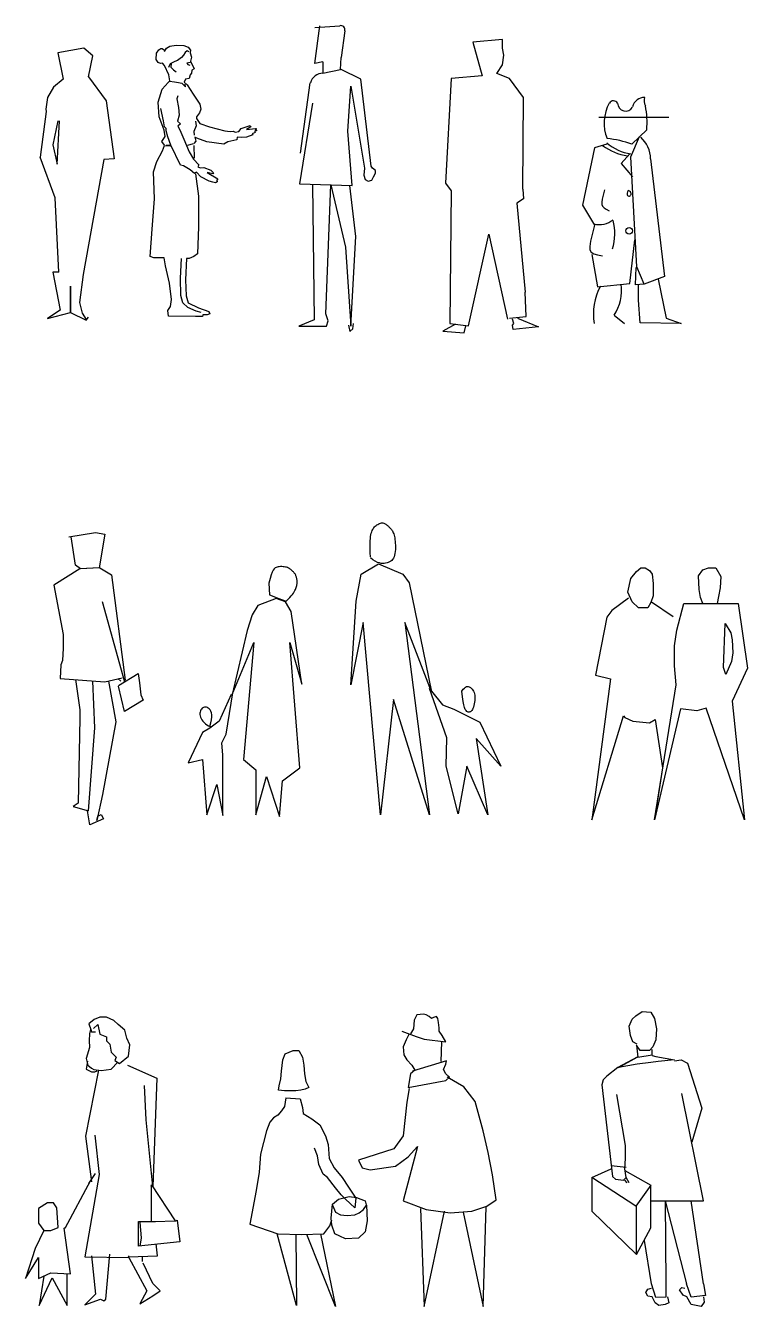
# Model space of a CAD drawing. Extents: x -42728 to 99010, y -18674 to 47645.
# Drawn here: x 70006 to 74388, y -2751 to 5021 of the extents above; entities that cross this region are included whole.
import ezdxf

# ---------------------------------------------------------------- set-up
doc = ezdxf.new("R2010")
doc.units = 0
doc.header["$LTSCALE"] = 100
doc.header["$MEASUREMENT"] = 0
doc.layers.get('0').update_dxf_attribs({"linetype": 'CONTINUOUS'})

# ---------------------------------------------------------------- blocks, each defined once
blk = doc.blocks.new('A$C169B4673')
for p, q in [((1755.9, 7831.8), (1906.9, 7842.5)), ((1755.9, 7613.3), (1786.9, 7842.5)), ((1938, 7810.6), (1915.8, 7650.6)), ((354, 7705.7), (196.5, 7677.6)), ((408, 7658.8), (354, 7705.7)), ((2895.1, 7758.2), (2715.8, 7742.4)), ((2715.8, 7742.4), (2772.6, 7537.8)), ((2895.1, 7705.7), (2895.1, 7758.2)), ((2903.8, 7663.7), (2895.1, 7705.7)), ((196.5, 7677.6), (228.1, 7518.2)), ((381.1, 7532.3), (408, 7658.8)), ((1804.7, 7623.9), (1755.9, 7613.3)), ((1804.7, 7623.9), (1804.7, 7554.6)), ((1911.3, 7576), (1915.8, 7650.6)), ((2895.1, 7606), (2903.8, 7663.7)), ((1804.7, 7554.6), (1911.3, 7576)), ((2035.7, 7517.4), (1915.8, 7576)), ((2860.1, 7553.5), (2895.1, 7606)), ((2938.8, 7521.9), (2860.1, 7553.5)), ((381.1, 7532.3), (489.1, 7387)), ((1724.8, 7496), (1667, 7069.6)), ((1955.8, 7202.9), (1973.6, 7474.7)), ((1973.6, 7474.7), (2057.9, 6979)), ((2097.9, 6989.7), (2035.7, 7517.4)), ((2584.5, 7521.9), (2549.5, 6886.8)), ((2772.6, 7537.8), (2584.5, 7521.9)), ((3022, 7406.5), (2938.8, 7521.9)), ((489.1, 7387), (538.5, 7035.5)), ((3019.1, 6850), (3022, 7406.5)), ((124.5, 7321.4), (88.5, 7044.8)), ((1742.6, 7373.4), (1662.6, 6883)), ((196.5, 7265.1), (165, 7119.8)), ((192.1, 7002.6), (205.5, 7265.1)), ((3479.9, 7286.7), (3582, 7286.7)), ((3582, 7286.7), (3678.6, 7286.7)), ((3678.6, 7286.7), (3802.4, 7286.7)), ((3802.4, 7286.7), (3904.4, 7286.7)), ((1982.4, 6872.4), (1955.8, 7202.9)), ((3675, 7047.6), (3727.5, 7169.5)), ((3771.1, 7211.6), (3681.3, 7123.5)), ((165, 7119.8), (192.1, 7002.6)), ((3454.3, 7102.3), (3380.7, 6753.4)), ((3527.8, 7123.3), (3454.3, 7102.3)), ((475.6, 7030.7), (349.5, 6332.3)), ((538.5, 7035.5), (475.6, 7030.7)), ((3668, 7064.5), (3615.4, 7005.6)), ((3615.4, 7005.6), (3685.5, 6925.8)), ((3710, 6379.3), (3675, 7047.6)), ((3794.1, 7035), (3878.1, 6320.5)), ((2057.9, 6979), (2053.5, 6936.4)), ((2053.5, 6936.4), (2062.4, 6909.7)), ((2106.8, 6979), (2097.9, 6989.7)), ((2102.4, 6904.3), (2111.2, 6925.7)), ((2124.6, 6963), (2106.8, 6979)), ((2111.2, 6925.7), (2124.6, 6947)), ((2124.6, 6947), (2124.6, 6963)), ((1662.6, 6883), (1982.4, 6872.4)), ((1742.6, 6877.7), (1751.4, 6056.9)), ((1822.5, 6094.1), (1853.6, 6877.7)), ((1853.6, 6877.7), (1942.5, 6499.2)), ((2004.6, 6563.2), (1969.1, 6872.4)), ((2062.4, 6909.7), (2080.2, 6899)), ((2080.2, 6899), (2102.4, 6904.3)), ((2549.5, 6886.8), (2584.5, 6839.6)), ((2584.5, 6839.6), (2575.8, 6036.4)), ((3019.1, 6850), (3022, 6792.3)), ((3513.9, 6845.9), (3505.9, 6813.9)), ((3657.5, 6841.7), (3653.4, 6834.1)), ((3666.3, 6838), (3657.5, 6841.7)), ((3022, 6792.3), (2982.6, 6766)), ((2982.6, 6766), (3033.1, 6225.5)), ((3500.5, 6789.6), (3498.1, 6771.3)), ((3498.1, 6771.3), (3499, 6757.6)), ((3505.9, 6813.9), (3500.5, 6789.6)), ((3651.4, 6827.3), (3651.3, 6821.3)), ((3651.3, 6821.3), (3652.6, 6816.3)), ((3653.4, 6834.1), (3651.4, 6827.3)), ((3652.6, 6816.3), (3655.1, 6812.5)), ((3655.1, 6812.5), (3658.5, 6809.9)), ((3658.5, 6809.9), (3662.3, 6808.8)), ((3662.3, 6808.8), (3666.2, 6809.1)), ((3666.2, 6809.1), (3670, 6811.1)), ((3672.1, 6833.5), (3666.3, 6838)), ((3670, 6811.1), (3673.2, 6814.4)), ((3675.3, 6828.5), (3672.1, 6833.5)), ((3673.2, 6814.4), (3675.5, 6818.6)), ((3676.3, 6823.5), (3675.3, 6828.5)), ((3675.5, 6818.6), (3676.3, 6823.5)), ((3380.7, 6753.4), (3454.3, 6631.5)), ((3499, 6757.6), (3503.4, 6747.1)), ((3503.4, 6747.1), (3511.9, 6738.3)), ((3511.9, 6738.3), (3524.6, 6729.7)), ((3524.6, 6729.7), (3541.9, 6719.8)), ((3454.3, 6631.5), (3439.4, 6576)), ((1973.6, 6019.5), (2004.6, 6563.2)), ((2689.5, 6020.7), (2812, 6577.1)), ((2812, 6577.1), (2925.7, 6062.7)), ((3429.4, 6534.1), (3424.9, 6503.6)), ((3439.4, 6576), (3429.4, 6534.1)), ((3668, 6278.5), (3699.5, 6543.3)), ((1942.5, 6499.2), (1973.6, 6019.5)), ((3424.9, 6503.6), (3426.3, 6482.3)), ((3426.3, 6482.3), (3434.2, 6468.2)), ((3434.2, 6468.2), (3449.4, 6458.9)), ((3436.8, 6455), (3471.8, 6257.5)), ((3449.4, 6458.9), (3472.2, 6452.5)), ((3472.2, 6452.5), (3503.4, 6446.6)), ((3703, 6270.1), (3706.5, 6375.2)), ((3755.5, 6274.3), (3710, 6379.3)), ((165, 6346.4), (210, 6116.6)), ((201, 6346.4), (165, 6346.4)), ((349.5, 6332.3), (327, 6163.5)), ((3878.1, 6320.5), (3755.5, 6274.3)), ((3839.6, 6303.7), (3888.6, 6068.3)), ((273, 6262), (273, 6102.6)), ((273, 6102.6), (273, 6262)), ((3039.5, 6078.4), (3033.1, 6225.5)), ((3471.8, 6257.5), (3668, 6278.5)), ((3755.5, 6274.3), (3703, 6270.1)), ((3720.5, 6177.6), (3720.5, 6270.1)), ((3731, 6038.9), (3720.5, 6177.6)), ((210, 6116.6), (133.6, 6065.1)), ((133.6, 6065.1), (273, 6102.6)), ((273, 6102.6), (367.6, 6055.7)), ((367.6, 6055.7), (381.1, 6074.5)), ((1835.9, 6051.5), (1822.5, 6094.1)), ((2938.8, 6067.9), (3039.5, 6078.4)), ((2965.1, 6036.4), (2956.4, 6062.7)), ((2987, 6067.9), (3113.9, 6015.4)), ((3573.4, 6085.1), (3636.4, 6034.7)), ((3888.6, 6068.3), (3979.7, 6034.7)), ((1751.4, 6056.9), (1658.1, 6019.5)), ((1658.1, 6019.5), (1827, 6019.5)), ((1827, 6019.5), (1835.9, 6051.5)), ((1960.2, 6024.9), (1969.1, 5987.6)), ((1969.1, 5987.6), (1986.9, 6003.5)), ((1986.9, 6003.5), (1991.3, 6035.6)), ((2610.8, 6031.2), (2532.1, 5989.1)), ((2532.1, 5989.1), (2663.2, 5978.7)), ((2575.8, 6036.4), (2689.5, 6020.7)), ((2663.2, 5978.7), (2672, 6020.7)), ((2956.4, 6025.9), (2965.1, 6036.4)), ((2960.7, 5999.6), (2956.4, 6025.9)), ((3113.9, 6015.4), (2960.7, 5999.6)), ((3979.7, 6034.7), (3731, 6038.9)), ((2138.4, 4816.7), (2143.8, 4819.6)), ((2143.8, 4819.6), (2149.2, 4822)), ((2149.2, 4822), (2154.5, 4823.9)), ((2154.5, 4823.9), (2159.8, 4825)), ((2159.8, 4825), (2164.8, 4825.4)), ((2164.8, 4825.4), (2169.6, 4825)), ((2169.6, 4825), (2174.1, 4823.9)), ((2174.1, 4823.9), (2178.5, 4822.2)), ((2178.5, 4822.2), (2182.7, 4819.9)), ((2182.7, 4819.9), (2186.7, 4817.3)), ((262.8, 4741.8), (424.7, 4768.1)), ((302.2, 4568.7), (275.9, 4741.8)), ((424.7, 4768.1), (481.5, 4757.6)), ((481.5, 4757.6), (446.5, 4552.8)), ((2093.2, 4730.6), (2094.7, 4742.6)), ((2094.7, 4742.6), (2096.6, 4753.2)), ((2096.6, 4753.2), (2098.8, 4762.7)), ((2098.8, 4762.7), (2101.3, 4771)), ((2101.3, 4771), (2104.2, 4778.4)), ((2104.2, 4778.4), (2107.3, 4785)), ((2107.3, 4785), (2110.8, 4790.9)), ((2110.8, 4790.9), (2114.6, 4796.1)), ((2114.6, 4796.1), (2118.8, 4800.9)), ((2118.8, 4800.9), (2123.2, 4805.3)), ((2123.2, 4805.3), (2128.1, 4809.4)), ((2128.1, 4809.4), (2133.1, 4813.2)), ((2133.1, 4813.2), (2138.4, 4816.7)), ((2186.7, 4817.3), (2190.6, 4814.3)), ((2190.6, 4814.3), (2194.5, 4811.2)), ((2194.5, 4811.2), (2198.3, 4807.9)), ((2198.3, 4807.9), (2202.2, 4804.6)), ((2202.2, 4804.6), (2206, 4801.3)), ((2206, 4801.3), (2209.7, 4797.8)), ((2209.7, 4797.8), (2213.4, 4794.1)), ((2213.4, 4794.1), (2216.9, 4790.2)), ((2216.9, 4790.2), (2220.4, 4786)), ((2220.4, 4786), (2223.7, 4781.4)), ((2223.7, 4781.4), (2226.8, 4776.4)), ((2226.8, 4776.4), (2229.7, 4770.9)), ((2229.7, 4770.9), (2232.4, 4764.9)), ((2232.4, 4764.9), (2234.8, 4758.2)), ((2234.8, 4758.2), (2237.1, 4750.8)), ((2237.1, 4750.8), (2239.1, 4742.7)), ((2239.1, 4742.7), (2240.8, 4733.9)), ((2091, 4684.4), (2091.3, 4701.7)), ((2091.2, 4664.9), (2091, 4684.4)), ((2092, 4643.2), (2091.2, 4664.9)), ((2091.3, 4701.7), (2092, 4717)), ((2092, 4717), (2093.2, 4730.6)), ((2240.8, 4733.9), (2242.3, 4724.1)), ((2242.3, 4724.1), (2243.5, 4713.4)), ((2243.5, 4713.4), (2244.5, 4701.8)), ((2244.9, 4664.2), (2244, 4651.8)), ((2244.5, 4701.8), (2245.1, 4689.6)), ((2245.2, 4676.9), (2244.9, 4664.2)), ((2245.1, 4689.6), (2245.2, 4676.9)), ((2093.3, 4618.9), (2092, 4643.2)), ((2108.9, 4601.6), (2093.3, 4613.7)), ((2123.1, 4592.5), (2108.9, 4601.6)), ((2135.9, 4586.1), (2123.1, 4592.5)), ((2147.6, 4582.1), (2135.9, 4586.1)), ((2209.5, 4588.7), (2202.1, 4585.6)), ((2216.4, 4592.6), (2209.5, 4588.7)), ((2222.6, 4597.4), (2216.4, 4592.6)), ((2228.2, 4603.3), (2222.6, 4597.4)), ((2233, 4610.5), (2228.2, 4603.3)), ((2237, 4618.9), (2233, 4610.5)), ((2240.1, 4628.8), (2237, 4618.9)), ((2242.4, 4639.9), (2240.1, 4628.8)), ((2244, 4651.8), (2242.4, 4639.9)), ((328.5, 4547.6), (171, 4447.9)), ((332.8, 4547.6), (302.2, 4568.7)), ((450.9, 4552.8), (328.5, 4547.6)), ((446.5, 4552.8), (332.8, 4547.6)), ((450.9, 4552.8), (520.9, 4510.8)), ((520.9, 4510.8), (604, 3870.5)), ((1491.6, 4510.8), (1484.9, 4488.7)), ((1497.7, 4527.3), (1491.6, 4510.8)), ((1503.4, 4539.2), (1497.7, 4527.3)), ((1509, 4547.3), (1503.4, 4539.2)), ((1514.5, 4552.4), (1509, 4547.3)), ((1520.3, 4555.5), (1514.5, 4552.4)), ((1526.5, 4557.3), (1520.3, 4555.5)), ((1533.2, 4558.6), (1526.5, 4557.3)), ((1540.3, 4559.5), (1533.2, 4558.6)), ((1547.7, 4560), (1540.3, 4559.5)), ((1555.3, 4560), (1547.7, 4560)), ((1562.9, 4559.7), (1555.3, 4560)), ((1570.4, 4558.9), (1562.9, 4559.7)), ((1577.6, 4557.7), (1570.4, 4558.9)), ((1584.4, 4556), (1577.6, 4557.7)), ((1590.7, 4553.8), (1584.4, 4556)), ((1596.5, 4551.1), (1590.7, 4553.8)), ((1601.8, 4548.2), (1596.5, 4551.1)), ((1606.7, 4545), (1601.8, 4548.2)), ((1611.1, 4541.7), (1606.7, 4545)), ((1615.2, 4538.2), (1611.1, 4541.7)), ((1618.9, 4534.8), (1615.2, 4538.2)), ((1622.3, 4531.5), (1618.9, 4534.8)), ((1625.5, 4528.3), (1622.3, 4531.5)), ((1628.4, 4525.1), (1625.5, 4528.3)), ((1631, 4522.1), (1628.4, 4525.1)), ((1633.5, 4519), (1631, 4522.1)), ((1635.7, 4515.8), (1633.5, 4519)), ((1637.7, 4512.5), (1635.7, 4515.8)), ((1639.6, 4509), (1637.7, 4512.5)), ((1641.3, 4505.2), (1639.6, 4509)), ((2005.9, 4351.3), (2036.4, 4513.9)), ((2036.4, 4513.9), (2141.5, 4576.9)), ((2141.5, 4576.9), (2290.2, 4513.9)), ((2158.2, 4579.9), (2147.6, 4582.1)), ((2168.1, 4579.4), (2158.2, 4579.9)), ((2177.3, 4579.9), (2168.1, 4579.4)), ((2185.9, 4581.3), (2177.3, 4579.9)), ((2194.2, 4583.2), (2185.9, 4581.3)), ((2202.1, 4585.6), (2194.2, 4583.2)), ((2290.2, 4513.9), (2329.6, 4461.5)), ((3673.5, 4488.8), (3708.4, 4530.8)), ((3708.4, 4530.8), (3734.7, 4551.8)), ((3734.7, 4551.8), (3761, 4551.8)), ((3761, 4551.8), (3787.2, 4536)), ((3787.2, 4536), (3804.7, 4515.1)), ((3804.7, 4515.1), (3809.1, 4457.3)), ((4084.6, 4504.5), (4110.9, 4541.2)), ((4110.9, 4541.2), (4145.9, 4551.8)), ((4145.9, 4551.8), (4189.7, 4551.8)), ((4189.7, 4551.8), (4220.3, 4499.2)), ((171, 4447.9), (227.8, 4148.7)), ((1484.9, 4488.7), (1477.5, 4460.2)), ((1477.5, 4460.2), (1480.9, 4387.9)), ((1640.5, 4427.6), (1642.8, 4433.7)), ((1642.9, 4501.1), (1641.3, 4505.2)), ((1642.8, 4433.7), (1644.7, 4439.6)), ((1644.3, 4496.7), (1642.9, 4501.1)), ((1645.6, 4492.1), (1644.3, 4496.7)), ((1644.7, 4439.6), (1646.2, 4445.3)), ((1646.6, 4487.3), (1645.6, 4492.1)), ((1646.2, 4445.3), (1647.3, 4450.8)), ((1647.5, 4482.3), (1646.6, 4487.3)), ((1647.3, 4450.8), (1648, 4456.1)), ((1648.1, 4477.1), (1647.5, 4482.3)), ((1648, 4456.1), (1648.5, 4461.4)), ((1648.5, 4471.9), (1648.1, 4477.1)), ((1648.6, 4466.7), (1648.5, 4471.9)), ((1648.5, 4461.4), (1648.6, 4466.7)), ((2329.6, 4461.5), (2465.2, 3800)), ((3656, 4404.7), (3673.5, 4488.8)), ((3809.1, 4457.3), (3809.1, 4383.8)), ((4089.1, 4420.6), (4084.6, 4504.5)), ((4215.9, 4431), (4207.2, 4378.6)), ((4220.3, 4499.2), (4215.9, 4431)), ((1520.3, 4367), (1410.9, 4325)), ((1480.9, 4387.9), (1537.8, 4367)), ((1577.1, 4345.9), (1520.3, 4367)), ((1537.8, 4367), (1581.5, 4351.3)), ((1581.5, 4351.3), (1593.6, 4362.6)), ((1593.6, 4362.6), (1603.9, 4373)), ((1603.9, 4373), (1612.6, 4382.6)), ((1612.6, 4382.6), (1619.7, 4391.5)), ((1619.7, 4391.5), (1625.6, 4399.7)), ((1625.6, 4399.7), (1630.5, 4407.3)), ((1630.5, 4407.3), (1634.4, 4414.5)), ((1634.4, 4414.5), (1637.7, 4421.2)), ((1637.7, 4421.2), (1640.5, 4427.6)), ((3660.3, 4368.1), (3559.7, 4294.5)), ((3682.2, 4347), (3656, 4404.7)), ((3809.1, 4383.8), (3796, 4341.8)), ((4097.8, 4373.3), (4089.1, 4420.6)), ((4110.9, 4336.5), (4097.8, 4373.3)), ((4207.2, 4378.6), (4198.4, 4336.5)), ((464, 4348.1), (599.6, 3860)), ((1410.9, 4325), (1375.9, 4267.2)), ((1612.1, 4288.2), (1577.1, 4345.9)), ((1677.8, 3847.3), (1612.1, 4288.2)), ((1975.2, 3842), (2005.9, 4351.3)), ((3559.7, 4294.5), (3529.1, 4252.5)), ((3721.6, 4310.3), (3682.2, 4347)), ((3778.4, 4310.3), (3721.6, 4310.3)), ((3796, 4341.8), (3778.4, 4310.3)), ((3800.3, 4347), (3931.6, 4257.8)), ((3953.5, 4173.9), (3997.2, 4336.5)), ((3997.2, 4336.5), (4325.2, 4336.5)), ((4325.2, 4336.5), (4382.1, 3942.9)), ((1375.9, 4267.2), (1345.3, 4172.8)), ((2049.6, 4220), (1975.2, 3842)), ((2154.6, 3054.6), (2049.6, 4220)), ((2303.3, 4220), (2452.1, 3054.6)), ((2465.2, 3800), (2303.3, 4220)), ((3529.1, 4252.5), (3459.1, 3900.9)), ((4237.8, 3948.1), (4246.6, 4215.8)), ((4246.6, 4215.8), (4281.6, 4158)), ((227.8, 4148.7), (227.8, 4064.7)), ((1345.3, 4172.8), (1253.5, 3784.3)), ((3940.3, 4079.4), (3953.5, 4173.9)), ((4281.6, 4158), (4290.2, 4116)), ((227.8, 4064.7), (223.4, 3991.1)), ((1253.5, 3784.3), (1384.7, 4099.2)), ((1384.7, 4099.2), (1323.4, 3390.5)), ((1664.7, 3338.1), (1603.4, 4099.2)), ((1603.4, 4099.2), (1677.8, 3847.3)), ((3940.3, 3958.6), (3940.3, 4079.4)), ((4290.2, 4116), (4294.7, 4037.4)), ((214.7, 3965), (210.3, 3880.9)), ((223.4, 3991.1), (214.7, 3965)), ((4285.9, 3984.9), (4250.9, 3906.1)), ((4294.7, 4037.4), (4285.9, 3984.9)), ((481.5, 3860), (586.5, 3886.2)), ((564.6, 3838.9), (682.8, 3912.5)), ((682.8, 3912.5), (691.5, 3854.7)), ((3459.1, 3900.9), (3551, 3879.8)), ((3949, 3843.1), (3940.3, 3958.6)), ((4250.9, 3906.1), (4237.8, 3948.1)), ((4382.1, 3942.9), (4290.2, 3743.4)), ((210.3, 3880.9), (481.5, 3860)), ((302.2, 3875.7), (328.5, 3692)), ((420.3, 3581.8), (407.2, 3865.2)), ((503.4, 3865.2), (547.2, 3618.5)), ((560.3, 3880.9), (577.7, 3865.2)), ((599.6, 3681.5), (564.6, 3833.7)), ((691.5, 3854.7), (700.2, 3781.2)), ((2557, 3521.8), (2452.1, 3821)), ((2648.9, 3805.3), (2656.7, 3815.7)), ((2656.7, 3815.7), (2663.8, 3823.4)), ((2663.8, 3823.4), (2670.3, 3828.7)), ((2670.3, 3828.7), (2676.2, 3831.9)), ((2676.2, 3831.9), (2681.8, 3833.2)), ((2681.8, 3833.2), (2687, 3833)), ((2687, 3833), (2692.1, 3831.4)), ((2692.1, 3831.4), (2697, 3828.9)), ((2697, 3828.9), (2701.9, 3825.6)), ((2701.9, 3825.6), (2706.7, 3821.5)), ((2706.7, 3821.5), (2711.3, 3816.6)), ((2711.3, 3816.6), (2715.5, 3811)), ((2715.5, 3811), (2719.3, 3804.5)), ((3551, 3879.8), (3437.3, 3024.2)), ((3817.8, 3024.2), (3949, 3843.1)), ((713.3, 3749.7), (599.6, 3681.5)), ((700.2, 3781.2), (713.3, 3749.7)), ((1249, 3784.3), (1174.7, 3621.5)), ((1218.5, 3542.9), (1257.8, 3794.8)), ((2233.4, 3752.8), (2154.6, 3054.6)), ((2452.1, 3054.6), (2233.4, 3752.8)), ((2465.2, 3805.3), (2530.8, 3721.3)), ((2652.4, 3770), (2648.9, 3805.3)), ((2656.2, 3742.1), (2652.4, 3770)), ((2660.3, 3720.7), (2656.2, 3742.1)), ((2719.3, 3804.5), (2722.5, 3797.2)), ((2722.5, 3797.2), (2725.1, 3789)), ((2726.1, 3737.7), (2724.2, 3727.1)), ((2725.1, 3789), (2726.9, 3779.9)), ((2727.4, 3748.6), (2726.1, 3737.7)), ((2726.9, 3779.9), (2727.8, 3770)), ((2728, 3759.5), (2727.4, 3748.6)), ((2727.8, 3770), (2728, 3759.5)), ((4290.2, 3743.4), (4364.6, 3024.2)), ((328.5, 3692), (328.5, 3639.5)), ((1059.1, 3677.8), (1058.1, 3670.5)), ((1058.1, 3670.5), (1058.2, 3662.8)), ((1058.2, 3662.8), (1059.3, 3654.8)), ((1060.9, 3684.5), (1059.1, 3677.8)), ((1059.3, 3654.8), (1061.7, 3646.5)), ((1063.6, 3690.6), (1060.9, 3684.5)), ((1067.1, 3695.9), (1063.6, 3690.6)), ((1071.2, 3700.3), (1067.1, 3695.9)), ((1075.8, 3703.7), (1071.2, 3700.3)), ((1080.9, 3706.2), (1075.8, 3703.7)), ((1086.3, 3707.5), (1080.9, 3706.2)), ((1091.9, 3707.7), (1086.3, 3707.5)), ((1097.7, 3706.7), (1091.9, 3707.7)), ((1103.4, 3704.6), (1097.7, 3706.7)), ((1109.1, 3701.1), (1103.4, 3704.6)), ((1114.6, 3696.4), (1109.1, 3701.1)), ((1119.7, 3690.3), (1114.6, 3696.4)), ((1124.2, 3682.5), (1119.7, 3690.3)), ((1127.6, 3673), (1124.2, 3682.5)), ((1129.7, 3661.4), (1127.6, 3673)), ((1130.2, 3647.6), (1129.7, 3661.4)), ((2530.8, 3721.3), (2600.8, 3695.1)), ((2600.8, 3695.1), (2758.3, 3616.3)), ((2664.7, 3704.9), (2660.3, 3720.7)), ((2669.2, 3693.8), (2664.7, 3704.9)), ((2673.8, 3686.4), (2669.2, 3693.8)), ((2678.5, 3681.9), (2673.8, 3686.4)), ((2683.2, 3679.3), (2678.5, 3681.9)), ((2687.8, 3677.8), (2683.2, 3679.3)), ((2692.3, 3677.4), (2687.8, 3677.8)), ((2696.7, 3678.1), (2692.3, 3677.4)), ((2700.9, 3679.9), (2696.7, 3678.1)), ((2705, 3682.8), (2700.9, 3679.9)), ((2708.9, 3687.1), (2705, 3682.8)), ((2712.5, 3692.6), (2708.9, 3687.1)), ((2716, 3699.4), (2712.5, 3692.6)), ((2719.1, 3707.6), (2716, 3699.4)), ((2721.9, 3716.9), (2719.1, 3707.6)), ((2724.2, 3727.1), (2721.9, 3716.9)), ((3437.3, 3024.2), (3629.7, 3654.2)), ((3629.7, 3654.2), (3638.5, 3643.6)), ((3975.3, 3696.1), (3817.8, 3024.2)), ((4076, 3685.6), (3975.3, 3696.1)), ((4132.8, 3701.4), (4076, 3685.6)), ((4364.6, 3024.2), (4132.8, 3701.4)), ((328.5, 3639.5), (319.7, 3125)), ((380.9, 3077.8), (420.3, 3581.8)), ((547.2, 3618.5), (465.9, 3177.1)), ((1061.7, 3646.5), (1065.3, 3638.1)), ((1065.3, 3638.1), (1070.2, 3629.7)), ((1070.2, 3629.7), (1076.3, 3621.6)), ((1117.9, 3579.5), (1074.1, 3553.3)), ((1076.3, 3621.6), (1083.5, 3613.9)), ((1083.5, 3613.9), (1091.7, 3606.7)), ((1091.7, 3606.7), (1100.9, 3600.2)), ((1100.9, 3600.2), (1111.1, 3594.6)), ((1111.1, 3594.6), (1122.2, 3590.1)), ((1174.7, 3621.5), (1117.9, 3579.5)), ((1117.9, 3590.1), (1124.6, 3612.1)), ((1124.6, 3612.1), (1128.6, 3631.2)), ((1128.6, 3631.2), (1130.2, 3647.6)), ((2758.3, 3616.3), (2885.1, 3348.6)), ((3638.5, 3643.6), (3686.6, 3622.6)), ((3686.6, 3622.6), (3787.2, 3612.2)), ((3787.2, 3612.2), (3822.2, 3633.1)), ((3822.2, 3633.1), (3865.9, 3339.2)), ((1074.1, 3553.3), (986.6, 3369.6)), ((1192.2, 3490.3), (1218.5, 3542.9)), ((2552.7, 3348.6), (2557, 3521.8)), ((2885.1, 3348.6), (2736.4, 3516.6)), ((2736.4, 3516.6), (2806.4, 3054.6)), ((1196.6, 3416.8), (1192.2, 3490.3)), ((986.6, 3369.6), (1074.1, 3390.5)), ((1074.1, 3390.5), (1100.3, 3054.6)), ((1196.6, 3049.4), (1196.6, 3416.8)), ((1323.4, 3390.5), (1397.8, 3327.6)), ((2627, 3059.8), (2552.7, 3348.6)), ((2679.5, 3348.6), (2627, 3059.8)), ((2806.4, 3054.6), (2679.5, 3348.6)), ((1397.8, 3327.6), (1397.8, 3054.6)), ((1397.8, 3054.6), (1463.4, 3285.6)), ((1463.4, 3285.6), (1542.2, 3044.1)), ((1559.7, 3259.4), (1664.7, 3338.1)), ((3865.9, 3339.2), (3817.8, 3024.2)), ((1100.3, 3054.6), (1161.6, 3238.3)), ((1161.6, 3238.3), (1196.6, 3049.4)), ((1542.2, 3044.1), (1559.7, 3259.4)), ((319.7, 3125), (289, 3104.1)), ((465.9, 3177.1), (433.4, 3020.1)), ((289, 3104.1), (380.9, 3077.8)), ((389.7, 2993.8), (376.6, 3077.8)), ((433.4, 3020.1), (437.8, 3046.3)), ((437.8, 3046.3), (459.6, 3056.8)), ((459.6, 3056.8), (472.8, 3030.5)), ((472.8, 3030.5), (389.7, 2993.8)), ((417.1, 1811.1), (383.9, 1786.3)), ((449.8, 1826.1), (417.1, 1811.1)), ((491.3, 1826.1), (449.8, 1826.1)), ((536.5, 1806.6), (491.3, 1826.1)), ((561.6, 1781.8), (536.5, 1806.6)), ((2358.4, 1808.4), (2354, 1756)), ((2375.9, 1840), (2358.4, 1808.4)), ((2415.3, 1845.2), (2375.9, 1840)), ((2432.8, 1840), (2415.3, 1845.2)), ((2450.3, 1829.4), (2432.8, 1840)), ((2463.4, 1818.9), (2450.3, 1829.4)), ((2476.5, 1824.2), (2463.4, 1818.9)), ((2494, 1829.4), (2476.5, 1824.2)), ((2502.8, 1818.9), (2494, 1829.4)), ((2507.2, 1792.7), (2502.8, 1818.9)), ((2511.5, 1761.2), (2507.2, 1792.7)), ((3664.6, 1771.6), (3682, 1813.6)), ((3682, 1813.6), (3703.9, 1834.6)), ((3703.9, 1834.6), (3743.3, 1860.9)), ((3743.3, 1860.9), (3795.8, 1855.7)), ((3795.8, 1855.7), (3817.7, 1818.9)), ((3817.7, 1818.9), (3830.8, 1755.9)), ((383.9, 1786.3), (396.4, 1751.8)), ((388.8, 1724.4), (386, 1684.6)), ((394.2, 1751.8), (388.8, 1724.4)), ((396.4, 1751.8), (400.2, 1737.4)), ((400.2, 1737.4), (425.3, 1737.4)), ((412.8, 1757), (437.8, 1781.8)), ((437.8, 1781.8), (449.8, 1722.4)), ((449.8, 1722.4), (491.3, 1707.4)), ((603.1, 1747.2), (561.6, 1781.8)), ((615, 1697.6), (603.1, 1747.2)), ((2284, 1740.1), (2371.6, 1708.7)), ((2327.8, 1724.4), (2310.3, 1687.7)), ((2354, 1756), (2336.6, 1724.4)), ((2511.5, 1740.1), (2511.5, 1761.2)), ((2529, 1713.9), (2511.5, 1740.1)), ((2550.9, 1677.2), (2529, 1713.9)), ((3673.4, 1713.9), (3664.6, 1771.6)), ((3686.5, 1677.1), (3673.4, 1713.9)), ((3830.8, 1755.9), (3826.4, 1687.6)), ((387.1, 1641.5), (368.6, 1574.9)), ((386, 1684.6), (387.1, 1641.5)), ((491.3, 1707.4), (491.3, 1682.6)), ((491.3, 1682.6), (512, 1663)), ((512, 1663), (520.2, 1613.4)), ((632, 1657.8), (615, 1697.6)), ((623.8, 1588.6), (632, 1657.8)), ((2310.3, 1687.7), (2292.8, 1645.7)), ((2292.8, 1645.7), (2297.2, 1598.4)), ((2371.6, 1708.7), (2419.7, 1692.9)), ((2419.7, 1692.9), (2550.9, 1677.2)), ((2524.6, 1677.2), (2520.3, 1556.5)), ((3712.7, 1661.4), (3686.5, 1677.1)), ((3730.2, 1624.7), (3708.3, 1656.2)), ((3708.3, 1656.2), (3717, 1582.7)), ((3809, 1645.7), (3787.1, 1624.7)), ((3826.4, 1687.6), (3809, 1645.7)), ((375.7, 1559.3), (367.5, 1509.7)), ((368.6, 1574.9), (376.8, 1535.1)), ((520.2, 1613.4), (549.1, 1584.1)), ((549.1, 1584.1), (540.9, 1563.8)), ((540.9, 1563.8), (569.8, 1544.3)), ((569.8, 1544.3), (623.8, 1588.6)), ((1553.5, 1498.7), (1562.3, 1567)), ((1562.3, 1567), (1575.4, 1603.7)), ((1575.4, 1603.7), (1623.5, 1624.7)), ((1623.5, 1624.7), (1658.5, 1624.7)), ((1658.5, 1624.7), (1680.4, 1582.7)), ((1680.4, 1582.7), (1689.1, 1535.4)), ((2297.2, 1598.4), (2314.7, 1567)), ((2314.7, 1567), (2345.3, 1535.4)), ((2555.3, 1561.7), (2349.7, 1498.7)), ((2550.9, 1540.7), (2555.3, 1561.7)), ((3712.7, 1582.7), (3594.6, 1519.7)), ((3599, 1519.7), (3712.7, 1582.7)), ((3717, 1582.7), (3804.5, 1598.4)), ((3787.1, 1624.7), (3730.2, 1624.7)), ((3839.5, 1556.5), (3795.8, 1551.2)), ((3804.5, 1598.4), (3804.5, 1629.9)), ((3804.5, 1593.1), (3826.4, 1587.9)), ((3826.4, 1587.9), (3940.2, 1566.9)), ((3940.2, 1566.9), (3839.5, 1556.5)), ((3940.2, 1561.7), (3979.6, 1566.9)), ((3979.6, 1566.9), (4018.9, 1545.9)), ((441.7, 1504.5), (363.1, 1104.5)), ((367.5, 1509.7), (388.2, 1499.9)), ((376.8, 1535.1), (399.1, 1516.2)), ((388.2, 1499.9), (400.2, 1494.7)), ((399.1, 1516.2), (413.3, 1507.7)), ((400.2, 1494.7), (420.9, 1494.7)), ((413.3, 1507.7), (458.6, 1501.9)), ((420.9, 1494.7), (433.5, 1499.9)), ((458.6, 1501.9), (519.6, 1510.3)), ((519.6, 1510.3), (560, 1552.1)), ((619.4, 1534.5), (797.2, 1455.5)), ((1549.2, 1451.4), (1553.5, 1498.7)), ((1689.1, 1535.4), (1693.5, 1483)), ((1693.5, 1483), (1702.2, 1435.7)), ((2336.6, 1483), (2323.4, 1398.9)), ((2362.8, 1503.9), (2336.6, 1483)), ((2345.3, 1535.4), (2362.8, 1503.9)), ((2537.7, 1509.3), (2550.9, 1540.7)), ((2550.9, 1483), (2537.7, 1509.3)), ((2572.7, 1462), (2550.9, 1483)), ((3594.6, 1519.7), (3529, 1467.2)), ((3712.7, 1540.7), (3599, 1519.7)), ((3795.8, 1551.2), (3712.7, 1540.7)), ((4018.9, 1545.9), (4106.4, 1273)), ((731.2, 1203), (722.5, 1410.5)), ((797.2, 1455.5), (772.1, 797.8)), ((1536, 1383.2), (1540.4, 1409.5)), ((1540.4, 1409.5), (1549.2, 1451.4)), ((1702.2, 1435.7), (1719.8, 1398.9)), ((2323.4, 1398.9), (2550.9, 1441)), ((2550.9, 1441), (2572.7, 1462)), ((2660.2, 1404.2), (2559.6, 1462)), ((2730.2, 1315), (2660.2, 1404.2)), ((3507.1, 1446.2), (3498.3, 1414.7)), ((3498.3, 1414.7), (3564, 858.3)), ((3529, 1467.2), (3507.1, 1446.2)), ((1571, 1378), (1536, 1383.2)), ((1641, 1378), (1571, 1378)), ((1579.7, 1336), (1571, 1283.5)), ((1579.7, 1336), (1667.3, 1330.8)), ((1671.6, 1383.2), (1641, 1378)), ((1667.3, 1330.8), (1680.4, 1278.3)), ((1697.9, 1388.5), (1671.6, 1383.2)), ((1719.8, 1398.9), (1697.9, 1388.5)), ((2327.8, 1393.7), (2314.7, 1309.7)), ((3642.7, 1047.2), (3590.2, 1356.9)), ((4115.1, 711.3), (3983.9, 1362.2)), ((1553.5, 1257.2), (1531.6, 1231)), ((1571, 1283.5), (1553.5, 1257.2)), ((1680.4, 1278.3), (1684.7, 1241.5)), ((2314.7, 1309.7), (2292.8, 1105)), ((2778.3, 1136.5), (2730.2, 1315)), ((4106.4, 1273), (4045.1, 1068.2)), ((772.1, 797.8), (731.2, 1203)), ((1483.5, 1189), (1461.7, 1136.5)), ((1505.4, 1215.2), (1483.5, 1189)), ((1531.6, 1231), (1505.4, 1215.2)), ((1684.7, 1241.5), (1737.2, 1210)), ((1737.2, 1210), (1785.3, 1173.3)), ((1785.3, 1173.3), (1820.3, 1105)), ((363.1, 1104.5), (400.2, 827.2)), ((420.9, 1109.1), (446, 872.2)), ((1461.7, 1136.5), (1426.7, 994.8)), ((1820.3, 1105), (1837.9, 1052.5)), ((2292.8, 1105), (2235.9, 1026.2)), ((2809, 1005.3), (2778.3, 1136.5)), ((1772.2, 984.3), (1754.8, 1031.6)), ((1837.9, 1052.5), (1842.2, 968.5)), ((2235.9, 1026.2), (2021.6, 958)), ((2380.2, 1042), (2292.8, 711.3)), ((2323.4, 979), (2380.2, 1042)), ((3642.7, 968.5), (3642.7, 1047.2)), ((1426.7, 994.8), (1417.9, 884.5)), ((1781, 931.8), (1772.2, 984.3)), ((1842.2, 968.5), (1872.8, 910.8)), ((2021.6, 958), (2043.5, 910.8)), ((2244.7, 921.3), (2323.4, 979)), ((2835.2, 868.8), (2809, 1005.3)), ((3638.4, 905.5), (3642.7, 968.5)), ((446, 872.2), (359.3, 372.4)), ((383.9, 817.4), (425.3, 876.8)), ((1417.9, 884.5), (1400.4, 774.3)), ((1807.2, 874), (1781, 931.8)), ((1833.4, 853.1), (1807.2, 874)), ((1872.8, 910.8), (1921, 853.1)), ((2043.5, 910.8), (2091.6, 900.3)), ((2091.6, 900.3), (2244.7, 921.3)), ((2857.1, 716.6), (2835.2, 868.8)), ((3437.1, 853), (3555.2, 905.5)), ((3555.2, 926.5), (3647.1, 916)), ((3564, 858.3), (3581.5, 842.6)), ((3647.1, 853), (3638.4, 905.5)), ((3638.4, 895), (3795.8, 805.8)), ((239.4, 545.3), (396.4, 837.6)), ((761.5, 800.5), (763.9, 807.6)), ((763.9, 807.6), (908.4, 590.3)), ((763.9, 585.1), (763.9, 807.6)), ((1881.6, 790), (1833.4, 853.1)), ((1916.6, 748.1), (1881.6, 790)), ((1921, 853.1), (1960.4, 795.3)), ((1960.4, 795.3), (2004, 727)), ((3703.9, 679.8), (3437.1, 853)), ((3437.1, 853), (3437.1, 648.3)), ((3581.5, 842.6), (3629.6, 837.3)), ((3629.6, 837.3), (3647.1, 853)), ((3651.5, 821.5), (3638.4, 837.3)), ((3664.6, 821.5), (3647.1, 853)), ((3795.8, 805.8), (3703.9, 679.8)), ((3795.8, 548.5), (3795.8, 805.8)), ((1400.4, 774.3), (1361, 569.6)), ((1864.1, 690.3), (1899.1, 721.8)), ((1899.1, 721.8), (1964.7, 737.5)), ((1942.8, 721.8), (1916.6, 748.1)), ((1999.7, 669.3), (1942.8, 721.8)), ((1964.7, 737.5), (2008.5, 732.3)), ((2004, 727), (1999.7, 669.3)), ((2008.5, 732.3), (2060.9, 711.3)), ((2060.9, 711.3), (2069.7, 679.8)), ((2292.8, 711.3), (2432.8, 658.8)), ((2800.2, 679.8), (2857.1, 716.6)), ((3795.8, 711.3), (4115.1, 711.3)), ((3883.3, 711.3), (3887.9, 207.4)), ((3883.3, 711.3), (4012.5, 207.4)), ((4114.6, 207.4), (4040.8, 711.3)), ((132, 698.6), (78.5, 664.1)), ((78.5, 664.1), (78.5, 575.3)), ((169, 698.6), (132, 698.6)), ((189.7, 669.3), (169, 698.6)), ((197.9, 550.5), (189.7, 669.3)), ((1855.3, 606.4), (1864.1, 690.3)), ((1864.1, 685), (1881.6, 643)), ((1881.6, 643), (1912.2, 627.3)), ((1912.2, 627.3), (1951.6, 622.1)), ((1951.6, 622.1), (1999.7, 627.3)), ((1999.7, 627.3), (2025.9, 637.8)), ((2025.9, 637.8), (2052.2, 658.8)), ((2052.2, 658.8), (2069.7, 685)), ((2069.7, 685), (2074.1, 590.5)), ((2397.8, 664.1), (2419.7, 70.9)), ((2419.7, 70.9), (2542.2, 648.3)), ((2432.8, 658.8), (2577.2, 637.8)), ((2577.2, 637.8), (2708.3, 648.3)), ((2655.9, 643), (2778.3, 70.9)), ((2708.3, 648.3), (2800.2, 679.8)), ((2778.3, 70.9), (2795.9, 674.6)), ((3437.1, 648.3), (3708.3, 385.8)), ((3708.3, 385.8), (3708.3, 679.8)), ((78.5, 575.3), (111.2, 530.9)), ((152.7, 530.9), (197.9, 550.5)), ((235, 545.3), (239.4, 550.5)), ((272.6, 268.6), (235, 545.3)), ((239.4, 550.5), (239.4, 545.3)), ((685.4, 585.1), (789, 585.1)), ((685.4, 437), (685.4, 585.1)), ((693.6, 579.9), (702.3, 486.6)), ((780.3, 585.1), (912.8, 590.3)), ((912.8, 590.3), (920.9, 594.9)), ((920.9, 594.9), (937.3, 461.8)), ((1361, 569.6), (1531.6, 511.9)), ((1811.6, 511.9), (1846.6, 559.1)), ((1846.6, 559.1), (1859.7, 595.8)), ((1859.7, 564.4), (1855.3, 606.4)), ((1877.2, 511.9), (1859.7, 564.4)), ((2074.1, 590.5), (2060.9, 522.4)), ((3708.3, 385.8), (3795.8, 548.5)), ((111.2, 530.9), (57.8, 422)), ((111.2, 530.9), (152.7, 530.9)), ((702.3, 486.6), (693.6, 437)), ((1645.4, 76.1), (1527.3, 511.9)), ((1531.6, 511.9), (1676, 506.6)), ((1641, 506.6), (1645.4, 76.1)), ((1676, 506.6), (1811.6, 511.9)), ((1881.6, 70.9), (1706.6, 506.6)), ((1789.8, 511.9), (1881.6, 70.9)), ((1907.8, 496.1), (1877.2, 511.9)), ((1942.8, 480.3), (1907.8, 496.1)), ((2021.6, 485.6), (1942.8, 480.3)), ((2060.9, 522.4), (2021.6, 485.6)), ((3800.1, 207.4), (3756.4, 469.8)), ((57.8, 422), (0, 239.3)), ((937.3, 461.8), (685.4, 437)), ((801, 377.6), (792.8, 451.3)), ((0, 239.3), (78.5, 367.8)), ((78.5, 367.8), (78.5, 239.3)), ((359.3, 372.4), (623.8, 367.8)), ((400.2, 377.6), (425.3, 145.3)), ((487.5, 115.3), (512, 387.4)), ((623.8, 367.8), (626.6, 377.9)), ((623.8, 372.4), (801, 377.6)), ((627.6, 367.8), (735, 164.9)), ((710.5, 343), (710.5, 372.4)), ((772.1, 209.3), (714.3, 333.2)), ((78.5, 239.3), (152.7, 273.9)), ((111.2, 253.6), (82.3, 76.1)), ((82.3, 76.1), (160.9, 243.8)), ((152.7, 273.9), (272.6, 268.6)), ((160.9, 243.8), (251.9, 76.1)), ((251.9, 76.1), (251.9, 268.6)), ((735, 164.9), (693.6, 85.9)), ((817.9, 164.9), (772.1, 209.3)), ((772.1, 135.5), (817.9, 164.9)), ((3765.2, 154.9), (3778.3, 176)), ((3778.3, 176), (3800.2, 181.2)), ((3826.4, 124.6), (3800.1, 207.4)), ((3887.9, 207.4), (3887.2, 126.7)), ((3970.8, 170.6), (3983.9, 186.4)), ((3992.7, 139.2), (3970.8, 170.6)), ((3983.9, 186.4), (4001.4, 181.2)), ((4040.4, 127.7), (4012.5, 207.4)), ((4114.6, 207.4), (4127.7, 137.3)), ((425.3, 145.3), (359.3, 80.7)), ((359.3, 80.7), (454.2, 115.3)), ((454.2, 115.3), (474.9, 105.5)), ((474.9, 105.5), (487.5, 115.3)), ((693.6, 85.9), (772.1, 135.5)), ((3778.3, 133.9), (3765.2, 154.9)), ((3804.5, 128.7), (3778.3, 133.9)), ((3822.1, 91.9), (3804.5, 128.7)), ((3843.9, 76.1), (3822.1, 91.9)), ((3887.2, 126.7), (3826.4, 124.6)), ((3883.3, 81.5), (3843.9, 76.1)), ((3905.2, 91.9), (3883.3, 81.5)), ((3896.4, 128.7), (3905.2, 91.9)), ((4014.5, 128.7), (3992.7, 139.2)), ((4040.8, 81.5), (4014.5, 128.7)), ((4127.7, 137.3), (4040.4, 127.7)), ((4102, 70.9), (4040.8, 81.5)), ((4119.5, 97.2), (4102, 70.9)), ((4115.1, 128.7), (4119.5, 97.2))]:
    blk.add_line(p, q)
at = {"linetype": 'ByBlock'}
for p, q in [((794.8, 7675), (809.2, 7695.5)), ((809.2, 7695.5), (820.2, 7704.3)), ((820.2, 7704.3), (829.9, 7703.5)), ((829.9, 7703.5), (843.1, 7694.7)), ((843.1, 7686), (856.2, 7705.7)), ((843.1, 7694.7), (843.1, 7686)), ((856.2, 7705.7), (875.9, 7718.8)), ((875.9, 7718.8), (913.2, 7725.4)), ((913.2, 7725.4), (961.5, 7723.2)), ((961.5, 7723.2), (987.8, 7712.2)), ((987.8, 7712.2), (1000.9, 7694.7)), ((1000.9, 7694.7), (998.7, 7677.2)), ((793.3, 7637.1), (794.8, 7675)), ((804.2, 7619.6), (793.3, 7637.1)), ((818.9, 7613.7), (804.2, 7619.6)), ((906.6, 7624.6), (878.1, 7611.5)), ((922, 7631.2), (906.6, 7624.6)), ((946.1, 7648.7), (922, 7631.2)), ((959.3, 7664.1), (946.1, 7648.7)), ((968, 7679.4), (959.3, 7664.1)), ((981.2, 7690.3), (968, 7679.4)), ((998.7, 7620.2), (979.5, 7614.9)), ((992.1, 7683.8), (981.2, 7690.3)), ((998.7, 7677.2), (1007.5, 7650.9)), ((1007.5, 7650.9), (1001.4, 7627)), ((1001.4, 7627), (1023.3, 7581.5)), ((832.1, 7615.9), (818.9, 7613.7)), ((843.1, 7600.5), (832.1, 7615.9)), ((868.7, 7544.8), (843.1, 7600.5)), ((878.1, 7611.5), (867.2, 7589.6)), ((875.9, 7508.5), (868.7, 7544.8)), ((884.7, 7611.5), (882.5, 7591.8)), ((882.5, 7591.8), (897.9, 7574.2)), ((897.9, 7574.2), (913.2, 7563.3)), ((979.5, 7614.9), (985.6, 7607.1)), ((985.6, 7607.1), (996.5, 7602.7)), ((998.3, 7544.2), (992.1, 7521.7)), ((1006.6, 7553.9), (998.3, 7544.2)), ((1009.7, 7572), (1006.6, 7553.9)), ((1023.3, 7581.5), (1009.7, 7572)), ((829.9, 7458.1), (865, 7497.6)), ((865, 7497.6), (873.8, 7506.3)), ((873.8, 7506.3), (904.4, 7501.9)), ((904.4, 7501.9), (928.6, 7497.6)), ((928.6, 7497.6), (948.3, 7493.2)), ((948.3, 7493.2), (970.2, 7471.3)), ((970.2, 7517.3), (963.6, 7499.8)), ((963.6, 7499.8), (981.2, 7484.4)), ((970.2, 7471.3), (968, 7488.8)), ((992.1, 7521.7), (970.2, 7517.3)), ((981.2, 7484.4), (1016.3, 7427.5)), ((805.8, 7379.3), (829.9, 7458.1)), ((924.2, 7416.5), (917.6, 7399)), ((917.6, 7399), (928.6, 7346.4)), ((1016.3, 7427.5), (1057.9, 7366.1)), ((810.2, 7289.5), (805.8, 7379.3)), ((836.5, 7265.4), (821.1, 7339.8)), ((928.6, 7346.4), (933, 7300.4)), ((1055.7, 7313.5), (1038.2, 7289.5)), ((1064.5, 7335.5), (1055.7, 7313.5)), ((1057.9, 7366.1), (1064.5, 7335.5)), ((840.9, 7208.4), (810.2, 7289.5)), ((843.1, 7228.1), (836.5, 7265.4)), ((933, 7300.4), (922, 7263.2)), ((922, 7263.2), (939.5, 7247.8)), ((939.5, 7247.8), (924.2, 7232.5)), ((924.2, 7232.5), (937.3, 7210.6)), ((1036, 7234.7), (1020.7, 7199.6)), ((1031.6, 7263.2), (1036, 7234.7)), ((1038.2, 7289.5), (1038.2, 7278.5)), ((1038.2, 7278.5), (1057.9, 7250)), ((1057.9, 7250), (1117.1, 7228.1)), ((1307.9, 7219.3), (1362.7, 7236.9)), ((1362.7, 7236.9), (1367.1, 7228.1)), ((827.7, 7140.5), (847.4, 7171.2)), ((847.4, 7171.2), (840.9, 7208.4)), ((854, 7219.3), (843.1, 7228.1)), ((854, 7204), (854, 7219.3)), ((862.8, 7169), (854, 7204)), ((882.5, 7118.6), (862.8, 7169)), ((937.3, 7210.6), (961.5, 7153.6)), ((961.5, 7153.6), (992.1, 7077)), ((1020.7, 7199.6), (1022.8, 7177.7)), ((1027.2, 7166.8), (1033.8, 7142.7)), ((1040.4, 7160.2), (1027.2, 7166.8)), ((1099.6, 7138.3), (1040.4, 7160.2)), ((1117.1, 7228.1), (1209.2, 7204)), ((1209.2, 7204), (1242.1, 7199.6)), ((1242.1, 7199.6), (1259.6, 7201.8)), ((1259.6, 7201.8), (1272.8, 7197.4)), ((1272.8, 7197.4), (1294.7, 7199.6)), ((1283.8, 7166.8), (1281.6, 7149.2)), ((1307.9, 7164.6), (1283.8, 7166.8)), ((1294.7, 7199.6), (1307.9, 7219.3)), ((1340.8, 7166.8), (1307.9, 7164.6)), ((1367.1, 7228.1), (1340.8, 7212.8)), ((1340.8, 7212.8), (1395.6, 7219.3)), ((1380.2, 7179.9), (1340.8, 7166.8)), ((1393.4, 7195.3), (1375.8, 7186.5)), ((1375.8, 7186.5), (1380.2, 7179.9)), ((1404.3, 7206.2), (1389, 7199.6)), ((1389, 7199.6), (1393.4, 7195.3)), ((1402.2, 7217.2), (1393.4, 7212.8)), ((1393.4, 7212.8), (1404.3, 7206.2)), ((1395.6, 7219.3), (1402.2, 7217.2)), ((795.9, 7019.3), (832.1, 7083.2)), ((843.1, 7118.6), (827.7, 7140.5)), ((832.1, 7083.2), (843.2, 7116.6)), ((843.2, 7116.6), (879.3, 7113.8)), ((878.1, 7116.4), (854, 7116.4)), ((939.5, 6995.9), (882.5, 7118.6)), ((1016.3, 7125.2), (983.4, 7116.4)), ((992.1, 7077), (1018.5, 7033.1)), ((1033.8, 7142.7), (1020.7, 7127.3)), ((1021.2, 7116.6), (1023.9, 7038.8)), ((1202.6, 7123), (1099.6, 7138.3)), ((1226.8, 7138.3), (1202.6, 7123)), ((1281.6, 7149.2), (1226.8, 7138.3)), ((776.5, 6955.4), (795.9, 7019.3)), ((959.3, 6991.5), (939.5, 6995.9)), ((1018.5, 7033.1), (1051.3, 6998.1)), ((1051.3, 6998.1), (1044.8, 6987.1)), ((782, 6791.5), (776.5, 6955.4)), ((998.7, 6967.4), (959.3, 6991.5)), ((1025, 6945.5), (998.7, 6967.4)), ((1038.2, 6954.3), (1025, 6945.5)), ((1032.3, 6944.3), (1049, 6808.2)), ((1064.5, 6925.8), (1038.2, 6954.3)), ((1044.8, 6987.1), (1060.1, 6980.6)), ((1060.1, 6980.6), (1082, 6982.8)), ((1114.9, 6899.5), (1064.5, 6925.8)), ((1082, 6982.8), (1123.7, 6965.2)), ((1101.8, 6952.1), (1167.6, 6912.7)), ((1136.9, 6943.3), (1101.8, 6952.1)), ((1123.7, 6965.2), (1141.2, 6949.9)), ((1141.2, 6949.9), (1136.9, 6943.3)), ((1136.9, 6892.9), (1114.9, 6899.5)), ((1152.2, 6888.6), (1136.9, 6892.9)), ((1163.2, 6895.1), (1152.2, 6888.6)), ((1167.6, 6912.7), (1161, 6906.1)), ((1161, 6906.1), (1163.2, 6895.1)), ((768.1, 6608.1), (782, 6791.5)), ((1049, 6808.2), (1049, 6622)), ((757, 6441.5), (768.1, 6608.1)), ((1049, 6622), (1043.4, 6458.1)), ((1043.4, 6458.1), (1021.2, 6441.5)), ((779.2, 6433.1), (757, 6441.5)), ((840.4, 6433.1), (779.2, 6433.1)), ((848.8, 6385.9), (840.4, 6433.1)), ((873.8, 6280.3), (848.8, 6385.9)), ((940.5, 6310.9), (946.1, 6430.3)), ((976.7, 6430.3), (971.1, 6299.8)), ((993.4, 6430.3), (976.7, 6430.3)), ((1021.2, 6441.5), (993.4, 6430.3)), ((943.3, 6205.3), (940.5, 6310.9)), ((971.1, 6299.8), (973.9, 6202.5)), ((884.9, 6180.3), (873.8, 6280.3)), ((879.3, 6138.6), (884.9, 6180.3)), ((954.4, 6160.9), (943.3, 6205.3)), ((985, 6133.1), (954.4, 6160.9)), ((973.9, 6202.5), (987.8, 6160.9)), ((987.8, 6160.9), (1049, 6130.3)), ((862.7, 6113.6), (879.3, 6138.6)), ((868.2, 6080.3), (862.7, 6113.6)), ((1032.3, 6077.5), (868.2, 6080.3)), ((1035.1, 6110.9), (985, 6133.1)), ((1074, 6077.5), (1032.3, 6077.5)), ((1065.6, 6102.5), (1035.1, 6110.9)), ((1049, 6130.3), (1112.9, 6108.1)), ((1076.8, 6088.6), (1074, 6077.5)), ((1101.8, 6088.6), (1076.8, 6088.6)), ((1118.5, 6094.2), (1101.8, 6088.6)), ((1112.9, 6108.1), (1118.5, 6094.2))]:
    blk.add_line(p, q, dxfattribs=at)
at = {"linetype": 'Continuous'}
for p, q in [((168.9, 7470), (132.4, 7407.1)), ((228.1, 7518.2), (168.9, 7470)), ((132.4, 7407.1), (122.8, 7337.1)), ((122.8, 7337.1), (124.5, 7321.4)), ((180.3, 6798.9), (88.5, 7044.8)), ((201, 6346.4), (180.3, 6798.9)), ((327, 6163.5), (343.5, 6098.4)), ((343.5, 6098.4), (367.6, 6060.4))]:
    blk.add_line(p, q, dxfattribs=at)
blk.add_circle((3664.4, 6597.9), 19.8)
for centre, radius, start, end in [((1912.5, 7816.9), 26.3, 346.11039, 102.37048), ((1807, 7473.8), 80.9, 91.63383, 164.03342), ((3568.6, 7357.2), 29.4, 29.25901, 147.07529), ((3757.4, 7333.6), 73.9, 88.84153, 166.8824), ((3820.6, 7388.7), 65.8, 163.37682, 208.87559), ((3760.9, 7251.3), 248.9, 150.68129, 202.0901), ((3642.9, 7372.4), 48.6, 180.93604, 330.90826), ((3287, 7257.2), 486.2, 354.61956, 11.82647), ((3462.2, 6508.2), 653.1, 70.4017, 84.01925), ((3621.7, 7035), 172.4, 0.0209, 49.11725), ((3716, 7411.8), 365.2, 234.38724, 260.21127), ((3717.5, 7352.3), 290.9, 229.29687, 261.591), ((3484.9, 6761.3), 126.1, 254.31492, 310.27604), ((3272.7, 6580.8), 304.4, 342.37576, 15.27074), ((3816.6, 6089.4), 369.8, 152.23759, 188.49615), ((3334.5, 6237.5), 283.4, 327.46862, 7.46686)]:
    blk.add_arc(centre, radius, start, end)

msp = doc.modelspace()

# ---------------------------------------------------------------- block references
msp.add_blockref('A$C169B4673', (70005.8221, -2821.91872))

doc.saveas('drawing.dxf')
